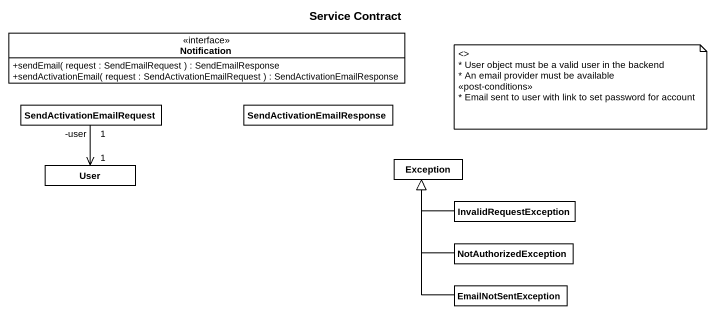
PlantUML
@startuml
title Service Contract
hide circle
hide empty members
skinparam classAttributeIconSize 0
interface Notification {
  +sendEmail( request : SendEmailRequest ) : SendEmailResponse
  +sendActivationEmail( request : SendActivationEmailRequest ) : SendActivationEmailResponse
}
class SendActivationEmailRequest
class SendActivationEmailResponse
class "Exception" as Exception_
class User
class InvalidRequestException
class NotAuthorizedException
class EmailNotSentException
SendActivationEmailRequest "1\n-user" --> "1" User
InvalidRequestException -left-|> Exception_
NotAuthorizedException -up-|> Exception_
EmailNotSentException -up-|> Exception_
note as N1
  <>
  * User object must be a valid user in the backend
  * An email provider must be available
  <<post-conditions>>
  * Email sent to user with link to set password for account
end note
@enduml
